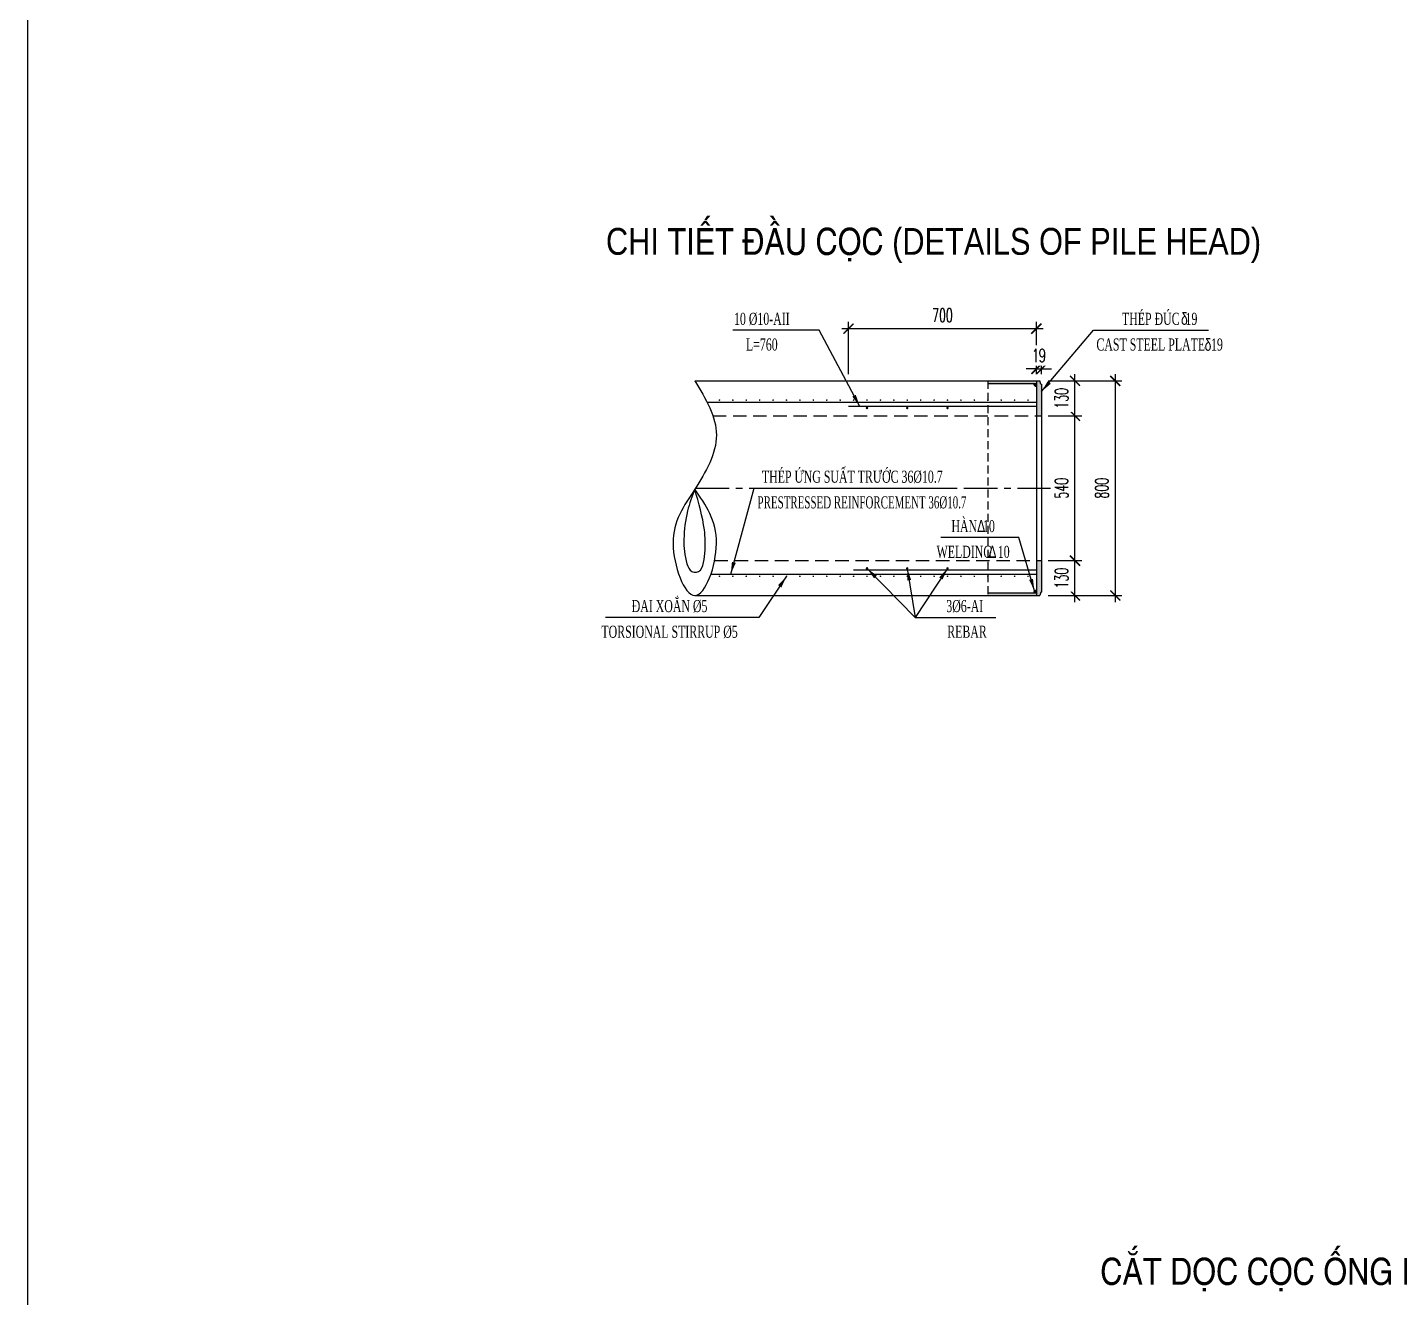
# Model space of a CAD drawing. Extents: x -687 to 808890, y -259 to 107959.
# Drawn here: x 766163 to 771276, y 96562 to 101295 of the extents above; entities that cross this region are included whole.
import ezdxf
from ezdxf.enums import TextEntityAlignment as Align

# ---------------------------------------------------------------- set-up
doc = ezdxf.new("R2010")
doc.units = 0
doc.header["$MEASUREMENT"] = 0
doc.header["$PDMODE"] = 3
doc.linetypes.add('CENTER', pattern=[2, 1.25, -0.25, 0.25, -0.25])
doc.linetypes.add('HIDDEN', pattern=[0.375, 0.25, -0.125])
doc.layers.get('0').update_dxf_attribs({"color": 3, "linetype": 'CONTINUOUS'})
doc.layers.get('DEFPOINTS').update_dxf_attribs({"linetype": 'CONTINUOUS'})
for name, color, linetype in [('Han', 7, 'CONTINUOUS'), ('Hatch', 5, 'CONTINUOUS'), ('Kich thuoc', 4, 'CONTINUOUS'), ('Net vang', 2, 'CONTINUOUS'), ('Text', 3, 'CONTINUOUS'), ('Thep chu', 1, 'CONTINUOUS'), ('Thep dai', 6, 'CONTINUOUS'), ('Tim', 8, 'CENTER')]:
    doc.layers.add(name, color=color, linetype=linetype)
doc.styles.add('Kichthuoc', font='romans.shx', dxfattribs={"width": 0.6})
doc.styles.get("Standard").update_dxf_attribs({"font": 'vntimeh.shx', "width": 0.65})
doc.styles.add('SYMBOL', font='greeks.shx', dxfattribs={"width": 0.8})
doc.styles.add('Ten', font='Vharialn.ttf')
doc.dimstyles.new('Dim 250', dxfattribs={"dimscale": 250, "dimtxt": 0.2, "dimasz": 0.15, "dimexe": 0.1, "dimexo": 0.1, "dimgap": 0.1, "dimtad": 1, "dimdec": 0, "dimlfac": -1, "dimzin": 0, "dimdsep": 46, "dimtxsty": 'Kichthuoc', "dimblk": 'ARCHTICK', "dimcen": 0.1, "dimdle": 0.1, "dimclrd": 4, "dimclre": 4, "dimclrt": 3, "dimadec": 0, "dimazin": 0, "dimtfac": 1, "dimtdec": 0, "dimtix": 1, "dimtmove": 2, "dimatfit": 3, "dimfxl": 1, "dimtfill": 1, "dimtolj": 1, "dimtzin": 0, "dimarcsym": 0})
doc.dimstyles.new('Le 250', dxfattribs={"dimscale": 250, "dimtxt": 0.22, "dimasz": 0.18, "dimexe": 0.1, "dimexo": 0.2, "dimgap": 0.1, "dimtad": 1, "dimdec": 0, "dimzin": 0, "dimdsep": 46, "dimtxsty": 'Kichthuoc', "dimblk": 'ARCHTICK', "dimcen": 0, "dimdle": 0.1, "dimclrd": 2, "dimclre": 2, "dimclrt": 256, "dimadec": 0, "dimazin": 0, "dimtfac": 1, "dimtdec": 0, "dimtix": 1, "dimtmove": 2, "dimatfit": 3, "dimfxl": 1, "dimtolj": 1, "dimtzin": 0, "dimarcsym": 0})

# ---------------------------------------------------------------- blocks, each defined once
blk = doc.blocks.new('_ArchTick')
at = {"color": 0, "linetype": 'ByBlock', "const_width": 0.15}
blk.add_lwpolyline([(-0.5, -0.5), (0.5, 0.5)], dxfattribs=at)
blk = doc.blocks.new('*D45')
at = {"layer": 'DEFPOINTS', "color": 0}
for p in [(769222.2, 100172.6), (769222.2, 99978.2), (769922.2, 99978.2)]:
    blk.add_point(p, dxfattribs=at)
at = {"layer": 'Kich thuoc', "color": 4, "lineweight": -2}
for p, q in [((769947.2, 100172.6), (769197.2, 100172.6)), ((769222.2, 100003.2), (769222.2, 100197.6)), ((769922.2, 100003.2), (769922.2, 100197.6))]:
    blk.add_line(p, q, dxfattribs=at)
at = {"layer": 'Kich thuoc', "color": 4, "lineweight": -2, "xscale": 37.5, "yscale": 37.5, "zscale": 37.5, "rotation": 180}
blk.add_blockref('_ArchTick', (769222.2, 100172.6), dxfattribs=at)
at = {"layer": 'Kich thuoc', "color": 4, "lineweight": -2, "xscale": 37.5, "yscale": 37.5, "zscale": 37.5}
blk.add_blockref('_ArchTick', (769922.2, 100172.6), dxfattribs=at)
at = {"layer": 'Kich thuoc', "color": 3, "insert": (769572.2, 100222.6), "char_height": 50, "attachment_point": 5, "style": 'Kichthuoc', "bg_fill": 3, "box_fill_scale": 1.25, "bg_fill_color": 9, "bg_fill_true_color": 13158600, "bg_fill_transparency": 7289940}
blk.add_mtext('\\A1;700', dxfattribs=at)
blk = doc.blocks.new('*D46')
at = {"layer": 'DEFPOINTS', "color": 0}
for p in [(769922.2, 99978.2), (769941.2, 99978.2)]:
    blk.add_point(p, dxfattribs=at)
at = {"layer": 'Kich thuoc', "color": 4, "lineweight": -2}
for p, q in [((769922.2, 100022.6), (769884.7, 100022.6)), ((769922.2, 100003.2), (769922.2, 100047.6)), ((769922.2, 100022.6), (769941.2, 100022.6)), ((769941.2, 100003.2), (769941.2, 100047.6)), ((769941.2, 100022.6), (769978.7, 100022.6))]:
    blk.add_line(p, q, dxfattribs=at)
at = {"layer": 'Kich thuoc', "color": 4, "lineweight": -2, "xscale": 37.5, "yscale": 37.5, "zscale": 37.5}
blk.add_blockref('_ArchTick', (769922.2, 100022.6), dxfattribs=at)
at = {"layer": 'Kich thuoc', "color": 4, "lineweight": -2, "xscale": 37.5, "yscale": 37.5, "zscale": 37.5, "rotation": 180}
blk.add_blockref('_ArchTick', (769941.2, 100022.6), dxfattribs=at)
at = {"layer": 'Kich thuoc', "color": 3, "insert": (769931.7, 100072.6), "char_height": 50, "attachment_point": 5, "style": 'Kichthuoc', "bg_fill": 3, "box_fill_scale": 1.25, "bg_fill_color": 9, "bg_fill_true_color": 13158600, "bg_fill_transparency": 0}
blk.add_mtext('\\A1;19', dxfattribs=at)
at = {"layer": 'DEFPOINTS', "color": 0}
blk.add_point((769941.2, 100022.6), dxfattribs=at)
blk = doc.blocks.new('*D47')
at = {"layer": 'DEFPOINTS', "color": 0}
for p in [(769941.2, 99308.2), (769941.2, 99178.2)]:
    blk.add_point(p, dxfattribs=at)
at = {"layer": 'Kich thuoc', "color": 4, "lineweight": -2}
for p, q in [((769966.2, 99308.2), (770091.2, 99308.2)), ((770066.2, 99153.2), (770066.2, 99333.2)), ((769966.2, 99178.2), (770091.2, 99178.2))]:
    blk.add_line(p, q, dxfattribs=at)
at = {"layer": 'Kich thuoc', "color": 4, "lineweight": -2, "xscale": 37.5, "yscale": 37.5, "zscale": 37.5}
for p, rotation in [((770066.2, 99308.2), 90), ((770066.2, 99178.2), 270)]:
    blk.add_blockref('_ArchTick', p, dxfattribs=dict(at, rotation=rotation))
at = {"layer": 'Kich thuoc', "color": 3, "insert": (770016.2, 99243.2), "char_height": 50, "attachment_point": 5, "rotation": 90, "style": 'Kichthuoc', "bg_fill": 3, "box_fill_scale": 1.25, "bg_fill_color": 9, "bg_fill_true_color": 13158600, "bg_fill_transparency": 11732736}
blk.add_mtext('\\A1;130', dxfattribs=at)
at = {"layer": 'DEFPOINTS', "color": 0}
blk.add_point((770066.2, 99308.2), dxfattribs=at)
blk = doc.blocks.new('*D48')
at = {"layer": 'DEFPOINTS', "color": 0}
for p in [(769941.2, 99978.2), (769941.2, 99178.2), (770216.2, 99178.2)]:
    blk.add_point(p, dxfattribs=at)
at = {"layer": 'Kich thuoc', "color": 4, "lineweight": -2}
for p, q in [((769966.2, 99978.2), (770241.2, 99978.2)), ((770216.2, 100003.2), (770216.2, 99153.2)), ((769966.2, 99178.2), (770241.2, 99178.2))]:
    blk.add_line(p, q, dxfattribs=at)
at = {"layer": 'Kich thuoc', "color": 4, "lineweight": -2, "xscale": 37.5, "yscale": 37.5, "zscale": 37.5}
for p, rotation in [((770216.2, 99978.2), 90), ((770216.2, 99178.2), 270)]:
    blk.add_blockref('_ArchTick', p, dxfattribs=dict(at, rotation=rotation))
at = {"layer": 'Kich thuoc', "color": 3, "insert": (770166.2, 99578.2), "char_height": 50, "attachment_point": 5, "rotation": 90, "style": 'Kichthuoc', "bg_fill": 3, "box_fill_scale": 1.25, "bg_fill_color": 9, "bg_fill_true_color": 13158600, "bg_fill_transparency": 2179372}
blk.add_mtext('\\A1;800', dxfattribs=at)
blk = doc.blocks.new('*D49')
at = {"layer": 'DEFPOINTS', "color": 0}
for p in [(769941.2, 99848.2), (770066.2, 99848.2), (769941.2, 99308.2)]:
    blk.add_point(p, dxfattribs=at)
at = {"layer": 'Kich thuoc', "color": 4, "lineweight": -2}
for p, q in [((770066.2, 99283.2), (770066.2, 99873.2)), ((769966.2, 99848.2), (770091.2, 99848.2)), ((769966.2, 99308.2), (770091.2, 99308.2))]:
    blk.add_line(p, q, dxfattribs=at)
at = {"layer": 'Kich thuoc', "color": 4, "lineweight": -2, "xscale": 37.5, "yscale": 37.5, "zscale": 37.5}
for p, rotation in [((770066.2, 99848.2), 90), ((770066.2, 99308.2), 270)]:
    blk.add_blockref('_ArchTick', p, dxfattribs=dict(at, rotation=rotation))
at = {"layer": 'Kich thuoc', "color": 3, "insert": (770016.2, 99578.2), "char_height": 50, "attachment_point": 5, "rotation": 90, "style": 'Kichthuoc', "bg_fill": 3, "box_fill_scale": 1.25, "bg_fill_color": 9, "bg_fill_true_color": 13158600, "bg_fill_transparency": 2240956}
blk.add_mtext('\\A1;540', dxfattribs=at)
blk = doc.blocks.new('*D50')
at = {"layer": 'DEFPOINTS', "color": 0}
for p in [(769941.2, 99978.2), (769941.2, 99848.2)]:
    blk.add_point(p, dxfattribs=at)
at = {"layer": 'Kich thuoc', "color": 4, "lineweight": -2}
for p, q in [((769966.2, 99978.2), (770091.2, 99978.2)), ((770066.2, 99823.2), (770066.2, 100003.2)), ((769966.2, 99848.2), (770091.2, 99848.2))]:
    blk.add_line(p, q, dxfattribs=at)
at = {"layer": 'Kich thuoc', "color": 4, "lineweight": -2, "xscale": 37.5, "yscale": 37.5, "zscale": 37.5}
for p, rotation in [((770066.2, 99978.2), 90), ((770066.2, 99848.2), 270)]:
    blk.add_blockref('_ArchTick', p, dxfattribs=dict(at, rotation=rotation))
at = {"layer": 'Kich thuoc', "color": 3, "insert": (770016.2, 99913.2), "char_height": 50, "attachment_point": 5, "rotation": 90, "style": 'Kichthuoc', "bg_fill": 3, "box_fill_scale": 1.25, "bg_fill_color": 9, "bg_fill_true_color": 13158600, "bg_fill_transparency": 11732736}
blk.add_mtext('\\A1;130', dxfattribs=at)
at = {"layer": 'DEFPOINTS', "color": 0}
blk.add_point((770066.2, 99978.2), dxfattribs=at)

msp = doc.modelspace()

# ---------------------------------------------------------------- hatches: boundary and pattern name
at = {"layer": 'Hatch'}
h = msp.add_hatch(color=256, dxfattribs=at)
h.paths.add_polyline_path([(769922.2, 99978.2), (769741.2, 99978.2), (769741.2, 99968.2), (769922.2, 99968.2)])
h.paths.add_polyline_path([(769941.2, 99966.2), (769939.4, 99966.2), (769935.2, 99978.2), (769922.2, 99978.2), (769922.2, 99848.2), (769941.2, 99848.2)])
h = msp.add_hatch(color=256, dxfattribs=at)
h.paths.add_polyline_path([(769941.2, 99308.2), (769922.2, 99308.2), (769922.2, 99178.2), (769935.2, 99178.2), (769939.4, 99190.2), (769941.2, 99190.2)])
h.paths.add_polyline_path([(769922.2, 99188.2), (769741.2, 99188.2), (769741.2, 99178.2), (769922.2, 99178.2)])

# ---------------------------------------------------------------- linework, layer by layer
at = {"const_width": 4.5}
for points in [[(769288.9, 99877, 1), (769293.4, 99877, 1)], [(769438.9, 99877, 1), (769443.4, 99877, 1)], [(769588.9, 99877, 1), (769593.4, 99877, 1)], [(769288.9, 99279.4, -1), (769293.4, 99279.4, -1)], [(769438.9, 99279.4, -1), (769443.4, 99279.4, -1)], [(769588.9, 99279.4, -1), (769593.4, 99279.4, -1)]]:
    msp.add_lwpolyline(points, format="xyb", close=True, dxfattribs=at)
at = {"layer": 'Hatch', "linetype": 'HIDDEN', "ltscale": 120}
msp.add_line((769741.2, 99978.2), (769741.2, 99178.2), dxfattribs=at)
at = {"layer": 'Net vang'}
for points, knots in [([(768649.3, 99978.2), (768689.7, 99911.5), (768770.4, 99778.2), (768649.7, 99565.9), (768527.9, 99405), (768649.6, 99067.2), (768770.5, 99403.1), (768690.2, 99516.5), (768649.3, 99574.2)], [0, 0, 0, 0, 217.550511, 435.101022, 652.651533, 862.881742, 1073.007423, 1290.557934, 1290.557934, 1290.557934, 1290.557934]), ([(768649.3, 99574.2), (768664.1, 99522.7), (768687.2, 99442.1), (768689.9, 99346.9), (768678.8, 99260), (768630.7, 99267.1), (768611.2, 99316.9), (768605.9, 99391.7), (768617.2, 99487.7), (768639.4, 99547.6), (768649.3, 99574.2)], [0, 0, 0, 0, 155.255889, 243.008911, 319.962243, 337.767249, 370.835349, 463.424431, 569.804282, 654.888435, 654.888435, 654.888435, 654.888435])]:
    msp.add_open_spline(points, degree=3, knots=knots, dxfattribs=at)
at = {"layer": 'Thep dai', "const_width": 3}
for points in [[(768739.7, 99906.5, 1), (768742.7, 99906.5, 1)], [(768789.7, 99906.5, 1), (768792.7, 99906.5, 1)], [(768839.7, 99906.5, 1), (768842.7, 99906.5, 1)], [(768889.7, 99906.5, 1), (768892.7, 99906.5, 1)], [(768939.7, 99906.5, 1), (768942.7, 99906.5, 1)], [(768989.7, 99906.5, 1), (768992.7, 99906.5, 1)], [(769039.7, 99906.5, 1), (769042.7, 99906.5, 1)], [(769089.7, 99906.5, 1), (769092.7, 99906.5, 1)], [(769139.7, 99906.5, 1), (769142.7, 99906.5, 1)], [(769189.7, 99906.5, 1), (769192.7, 99906.5, 1)], [(769239.7, 99906.5, 1), (769242.7, 99906.5, 1)], [(769289.7, 99906.5, 1), (769292.7, 99906.5, 1)], [(769339.7, 99906.5, 1), (769342.7, 99906.5, 1)], [(769389.7, 99906.5, 1), (769392.7, 99906.5, 1)], [(769439.7, 99906.5, 1), (769442.7, 99906.5, 1)], [(769489.7, 99906.5, 1), (769492.7, 99906.5, 1)], [(769539.7, 99906.5, 1), (769542.7, 99906.5, 1)], [(769589.7, 99906.5, 1), (769592.7, 99906.5, 1)], [(769639.7, 99906.5, 1), (769642.7, 99906.5, 1)], [(769689.7, 99906.5, 1), (769692.7, 99906.5, 1)], [(769739.7, 99906.5, 1), (769742.7, 99906.5, 1)], [(769789.7, 99906.5, 1), (769792.7, 99906.5, 1)], [(769839.7, 99906.5, 1), (769842.7, 99906.5, 1)], [(769889.7, 99906.5, 1), (769892.7, 99906.5, 1)], [(768739.7, 99249.8, -1), (768742.7, 99249.8, -1)], [(768789.7, 99249.8, -1), (768792.7, 99249.8, -1)], [(768839.7, 99249.8, -1), (768842.7, 99249.8, -1)], [(768889.7, 99249.8, -1), (768892.7, 99249.8, -1)], [(768939.7, 99249.8, -1), (768942.7, 99249.8, -1)], [(768989.7, 99249.8, -1), (768992.7, 99249.8, -1)], [(769039.7, 99249.8, -1), (769042.7, 99249.8, -1)], [(769089.7, 99249.8, -1), (769092.7, 99249.8, -1)], [(769139.7, 99249.8, -1), (769142.7, 99249.8, -1)], [(769189.7, 99249.8, -1), (769192.7, 99249.8, -1)], [(769239.7, 99249.8, -1), (769242.7, 99249.8, -1)], [(769289.7, 99249.8, -1), (769292.7, 99249.8, -1)], [(769339.7, 99249.8, -1), (769342.7, 99249.8, -1)], [(769389.7, 99249.8, -1), (769392.7, 99249.8, -1)], [(769439.7, 99249.8, -1), (769442.7, 99249.8, -1)], [(769489.7, 99249.8, -1), (769492.7, 99249.8, -1)], [(769539.7, 99249.8, -1), (769542.7, 99249.8, -1)], [(769589.7, 99249.8, -1), (769592.7, 99249.8, -1)], [(769639.7, 99249.8, -1), (769642.7, 99249.8, -1)], [(769689.7, 99249.8, -1), (769692.7, 99249.8, -1)], [(769739.7, 99249.8, -1), (769742.7, 99249.8, -1)], [(769789.7, 99249.8, -1), (769792.7, 99249.8, -1)], [(769839.7, 99249.8, -1), (769842.7, 99249.8, -1)], [(769889.7, 99249.8, -1), (769892.7, 99249.8, -1)]]:
    msp.add_lwpolyline(points, format="xyb", close=True, dxfattribs=at)

# ---------------------------------------------------------------- texts
at = {"layer": 'Text', "color": 3, "style": 'Ten'}
for s, p in [('Chi tiÕt ®Çu cäc (details of pile head)', (769539, 100448.2)), ('C¾t däc cäc èng btct dù øng lùc D800-540 kÐo tr\xadíc, dµi 29m (1:25)', (772302.7, 96609.4))]:
    msp.add_text(s, height=100, dxfattribs=at).set_placement(p, align=Align.CENTER)
at = {"layer": 'Text'}
for s, width, p in [('10 %%C10-aii', 0.65, (768899.2, 100187)), ('thÐp ®óc  19', 0.65, (770381.7, 100187)), ('l=760', 0.65, (768899.2, 100091.3)), ('cast steel plate  19', 0.65, (770381.7, 100091.3)), ('thÐp øng suÊt tr\xadíc 36%%c10.7', 0.65, (769236.3, 99598.5)), ('prestressed reinforcement 36%%c10.7', 0.6, (769272.4, 99502.9)), ('hµn  10', 0.65, (769686.6, 99414.3)), ('welding  10', 0.65, (769686.6, 99318.6)), ('®ai xo¾n %%C5', 0.65, (768555.4, 99116.4)), ('3%%C6-ai', 0.65, (769655.4, 99116.4)), ('torsional stirrup %%C5', 0.65, (768555.4, 99020.7)), ('rebar', 0.65, (769663.8, 99020.7))]:
    msp.add_text(s, height=45, dxfattribs=dict(at, width=width)).set_placement(p, align=Align.CENTER)
at = {"layer": 'Text', "style": 'SYMBOL', "width": 0.75}
for s, p in [('d', (770461.3, 100187)), ('d', (770549.3, 100090.3)), ('D', (769701.5, 99414.3)), ('D', (769743.2, 99318.6))]:
    msp.add_text(s, height=45, dxfattribs=at).set_placement(p)

# ---------------------------------------------------------------- leaders
at = {"layer": 'Kich thuoc'}
for points, override in [([(769264, 99883.2), (769112.8, 100166.6), (768791.2, 100166.6)], {"dimtad": 0}), ([(769941.2, 99938), (770135.3, 100166.6), (770564.1, 100166.6)], {"dimtad": 0}), ([(768783.2, 99258.2), (768870.1, 99578.2), (769616.7, 99578.2)], {"dimtad": 0}), ([(769915.1, 99195.2), (769856.9, 99393.9), (769566.1, 99393.9)], {"dimtad": 0}), ([(768991.2, 99249.8), (768887.6, 99096), (768316.2, 99096)], {"dimgap": 0.1, "dimtad": 0}), ([(769291.2, 99279.4), (769470.7, 99096), (769771.1, 99096)], {"dimgap": 0.1, "dimtad": 0}), ([(769441.2, 99279.4), (769470.7, 99096)], {"dimtad": 0}), ([(769591.2, 99279.4), (769470.7, 99096)], {"dimtad": 0})]:
    msp.add_leader(points, dimstyle='Le 250', override=override, dxfattribs=at)

# ---------------------------------------------------------------- next in the draw order: dimensions: what is measured, and where the dimension line sits
dim = msp.add_linear_dim(base=(769222.2, 100172.6), p1=(769922.2, 99978.2), p2=(769222.2, 99978.2), dimstyle='Dim 250', dxfattribs=at)
dim.commit()
dim.dimension.update_dxf_attribs({"geometry": '*D45', "text_midpoint": (769572.2, 100222.6)})
dim = msp.add_linear_dim(base=(770066.2, 99308.2), p1=(769941.2, 99178.2), p2=(769941.2, 99308.2), angle=90, dimstyle='Dim 250', dxfattribs=at)
dim.commit()
dim.dimension.update_dxf_attribs({"geometry": '*D47', "text_midpoint": (770016.2, 99243.2)})

# ---------------------------------------------------------------- next in the draw order: dimensions: what is measured, and where the dimension line sits
dim = msp.add_linear_dim(base=(769941.2, 100022.6), p1=(769922.2, 99978.2), p2=(769941.2, 99978.2), dimstyle='Dim 250', dxfattribs=at)
dim.commit()
dim.dimension.update_dxf_attribs({"geometry": '*D46', "text_midpoint": (769931.7, 100072.6)})

# ---------------------------------------------------------------- next in the draw order: dimensions: what is measured, and where the dimension line sits
dim = msp.add_linear_dim(base=(770216.2, 99178.2), p1=(769941.2, 99978.2), p2=(769941.2, 99178.2), angle=90, dimstyle='Dim 250', dxfattribs=at)
dim.commit()
dim.dimension.update_dxf_attribs({"geometry": '*D48', "text_midpoint": (770166.2, 99578.2)})

# ---------------------------------------------------------------- next in the draw order: hatches: boundary and pattern name
at = {"layer": 'Han'}
msp.add_hatch(color=256, dxfattribs=at).paths.add_polyline_path([(769922.2, 99188.2), (769912.2, 99188.2, -0.414214), (769922.2, 99198.2)])

# ---------------------------------------------------------------- next in the draw order: linework, layer by layer
for p, q in [((768650.3, 99178.2), (769935.2, 99178.2)), ((769741.2, 99188.2), (769922.2, 99188.2)), ((769939.4, 99190.2), (769935.2, 99178.2)), ((769939.4, 99190.2), (769941.2, 99190.2))]:
    msp.add_line(p, q)
msp.add_arc((769922.2, 99188.2), 10, 90, 180, dxfattribs=at)

# ---------------------------------------------------------------- next in the draw order: dimensions: what is measured, and where the dimension line sits
at = {"layer": 'Kich thuoc'}
dim = msp.add_linear_dim(base=(770066.2, 99848.2), p1=(769941.2, 99308.2), p2=(769941.2, 99848.2), angle=90, dimstyle='Dim 250', dxfattribs=at)
dim.commit()
dim.dimension.update_dxf_attribs({"geometry": '*D49', "text_midpoint": (770016.2, 99578.2)})

# ---------------------------------------------------------------- next in the draw order: linework, layer by layer
at = {"layer": 'Net vang', "linetype": 'HIDDEN', "ltscale": 200}
msp.add_line((768723.1, 99308.2), (769941.2, 99308.2), dxfattribs=at)
at = {"layer": 'Thep chu'}
msp.add_line((768709.8, 99258.2), (769922.2, 99258.2), dxfattribs=at)
at = {"layer": 'Thep dai'}
msp.add_line((769922.2, 99273.2), (769241.2, 99273.2), dxfattribs=at)
at = {"layer": 'Tim', "ltscale": 100}
msp.add_line((768651.9, 99578.2), (769974.5, 99578.2), dxfattribs=at)

# ---------------------------------------------------------------- next in the draw order: dimensions: what is measured, and where the dimension line sits
at = {"layer": 'Kich thuoc'}
dim = msp.add_linear_dim(base=(770066.2, 99978.2), p1=(769941.2, 99848.2), p2=(769941.2, 99978.2), angle=90, dimstyle='Dim 250', dxfattribs=at)
dim.commit()
dim.dimension.update_dxf_attribs({"geometry": '*D50', "text_midpoint": (770016.2, 99913.2)})

# ---------------------------------------------------------------- next in the draw order: hatches: boundary and pattern name
at = {"layer": 'Han'}
msp.add_hatch(color=256, dxfattribs=at).paths.add_polyline_path([(769922.2, 99968.2), (769912.2, 99968.2, 0.414214), (769922.2, 99958.2)])

# ---------------------------------------------------------------- next in the draw order: linework, layer by layer
for p, q in [((768649.3, 99978.2), (769935.2, 99978.2)), ((769741.2, 99968.2), (769922.2, 99968.2)), ((769922.2, 99978.2), (769922.2, 99178.2)), ((769939.4, 99966.2), (769935.2, 99978.2)), ((769939.4, 99966.2), (769941.2, 99966.2)), ((769941.2, 99966.2), (769941.2, 99190.2))]:
    msp.add_line(p, q)
msp.add_arc((769922.2, 99968.2), 10, 180, 270, dxfattribs=at)
at = {"layer": 'Net vang', "linetype": 'HIDDEN', "ltscale": 200}
msp.add_line((768716.8, 99848.2), (769941.2, 99848.2), dxfattribs=at)
at = {"layer": 'Thep chu'}
msp.add_line((768695.1, 99898.2), (769922.2, 99898.2), dxfattribs=at)
msp.add_lwpolyline([(766162.6, 62222.1), (778989.8, 62222.1), (778989.8, 106614), (766162.6, 106614)], close=True, dxfattribs=at)
at = {"layer": 'Thep dai'}
msp.add_line((769922.2, 99883.2), (769222.2, 99883.2), dxfattribs=at)

doc.saveas('drawing.dxf')
